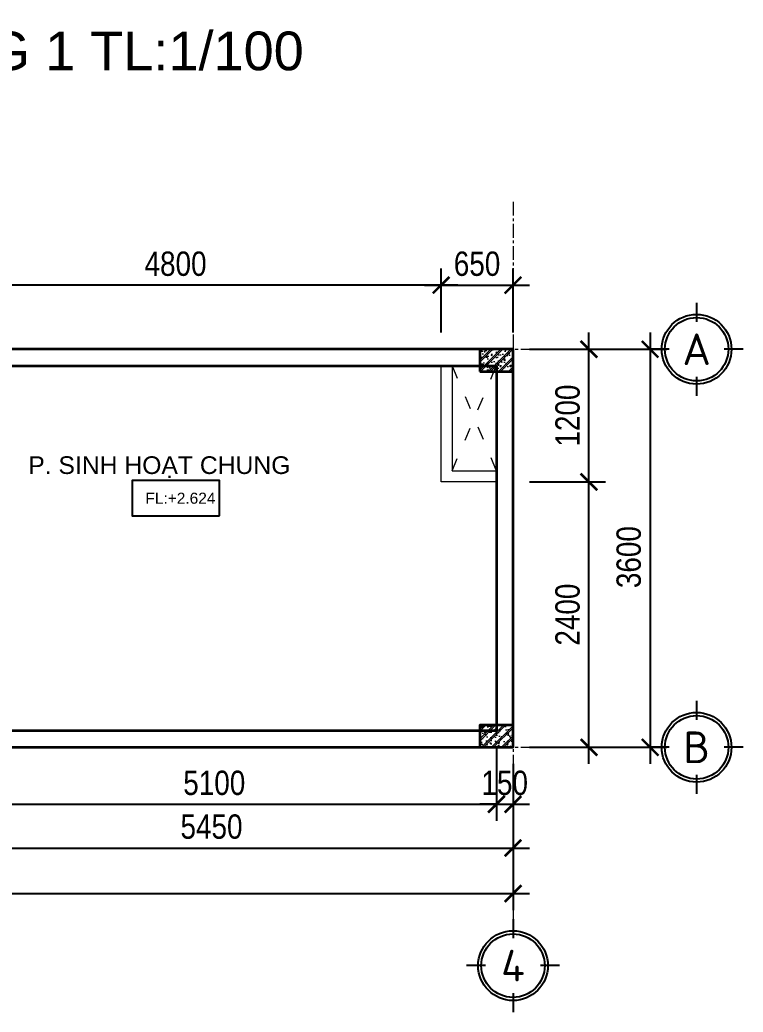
# Model space of a CAD drawing. Header units: inches. Extents: x 236662 to 497023, y -248575 to 81795.
# Drawn here: x 338005 to 344542, y -23908 to -14934 of the extents above; entities that cross this region are included whole.
import ezdxf
from ezdxf.enums import TextEntityAlignment as Align

# ---------------------------------------------------------------- set-up
doc = ezdxf.new("R2010")
doc.units = ezdxf.units.IN
doc.header["$LTSCALE"] = 10
doc.header["$MEASUREMENT"] = 0
doc.linetypes.add('ACAD_ISO03W100', pattern=[30, 12, -18])
doc.linetypes.add('CENTER', pattern=[2, 1.25, -0.25, 0.25, -0.25])
for name, color, linetype in [('01. HP_TEXT', 9, 'Continuous'), ('07. HP_KY HIEU @ 1', 43, 'Continuous'), ('08. HP_DIM', 118, 'Continuous'), ('TEXT', 2, 'Continuous')]:
    doc.layers.add(name, color=color, linetype=linetype)
for name, color, linetype, lineweight in [('02. HP_BE TONG', 1, 'Continuous', 35), ('03. HP_TUONG', 2, 'Continuous', 35), ('05. HP_TRUC', 251, 'CENTER', 5), ('06. HP_THAY 2', 147, 'Continuous', 13), ('09_HP_HATCH', 8, 'Continuous', 5), ('14. HP_OPENING', 250, 'ACAD_ISO03W100', 5)]:
    doc.layers.add(name, color=color, linetype=linetype, lineweight=lineweight)
doc.styles.add('BAOANNOTE', font='arial.ttf', dxfattribs={"width": 0.8})
doc.styles.add('ISOCP50', font='isocpeur.ttf')
doc.styles.add('TEXT (none)', font='arial.ttf')
doc.styles.add('text2', font='VHELVCN.TTF')
doc.dimstyles.new('AL-100', dxfattribs={"dimtxt": 220, "dimasz": 150, "dimexe": 150, "dimexo": 150, "dimgap": 80, "dimtad": 1, "dimdec": 0, "dimzin": 9, "dimtxsty": 'text2', "dimblk": 'ARCHTICK', "dimcen": 1, "dimdle": 150, "dimclrd": 256, "dimclre": 256, "dimclrt": 7, "dimadec": 0, "dimazin": 0, "dimtfac": 1, "dimtdec": 0, "dimtix": 1, "dimtmove": 2, "dimatfit": 3, "dimldrblk": 'ARCHTICK', "dimfxl": 1, "dimtolj": 1, "dimtzin": 0, "dimlwd": -1, "dimlwe": -1, "dimarcsym": 0})

# ---------------------------------------------------------------- blocks, each defined once
blk = doc.blocks.new('_ArchTick')
at = {"color": 0, "linetype": 'ByBlock', "const_width": 0.15}
blk.add_lwpolyline([(-0.5, -0.5), (0.5, 0.5)], dxfattribs=at)
blk = doc.blocks.new('*D916')
at = {"layer": '08. HP_DIM', "transparency": 16777216}
for p, q in [((327461.9, -21662.7), (327461.9, -22985.6)), ((342461.9, -21662.7), (342461.9, -22985.6)), ((327311.9, -22835.6), (342611.9, -22835.6))]:
    blk.add_line(p, q, dxfattribs=at)
at = {"layer": 'Defpoints', "color": 0, "transparency": 16777216}
for p in [(327461.9, -21512.7), (342461.9, -21512.7), (342461.9, -22835.6)]:
    blk.add_point(p, dxfattribs=at)
at = {"layer": '08. HP_DIM', "transparency": 16777216, "xscale": 150, "yscale": 150, "zscale": 150, "rotation": 180}
blk.add_blockref('_ArchTick', (327461.9, -22835.6), dxfattribs=at)
at = {"layer": '08. HP_DIM', "transparency": 16777216, "xscale": 150, "yscale": 150, "zscale": 150}
blk.add_blockref('_ArchTick', (342461.9, -22835.6), dxfattribs=at)
at = {"layer": '08. HP_DIM', "color": 7, "transparency": 16777216, "insert": (334961.9, -22643.3), "char_height": 220, "attachment_point": 5, "style": 'text2'}
blk.add_mtext('\\A1;15000', dxfattribs=at)
blk = doc.blocks.new('grid test1')
at = {"ltscale": 20}
for p, q in [((0, 440), (0, 260)), ((-260, 0), (-440, 0)), ((440, 0), (260, 0)), ((0, -260), (0, -440))]:
    blk.add_line(p, q, dxfattribs=at)
at = {"color": 251, "ltscale": 20, "true_color": 0x636466}
for radius in [330, 300]:
    blk.add_circle((0, 0), radius, dxfattribs=at)
at = {"layer": '01. HP_TEXT', "color": 2, "ltscale": 20, "true_color": 0xf1eb1f, "style": 'ISOCP50'}
blk.add_attdef('GRID', text='', height=300, dxfattribs=at).set_placement((-36.9, 0.3), align=Align.MIDDLE_CENTER)
blk = doc.blocks.new('zcsadsdasd3')
at = {"layer": '05. HP_TRUC', "ltscale": 10}
for p, q in [((0, 4933.4), (0, -1554.2)), ((-15929.6, 3600), (1239.1, 3600)), ((-15929.6, 0), (1239.1, 0))]:
    blk.add_line(p, q, dxfattribs=at)
at = {"layer": '07. HP_KY HIEU @ 1', "ltscale": 20}
ref = blk.add_blockref('grid test1', (1659.5, 3600), dxfattribs=dict(at, xscale=0.9555000001564621, yscale=0.9555000001564621, zscale=0.9555000001564621))
ref.add_attrib('GRID', 'A', dxfattribs={"layer": 'TEXT', "ltscale": 20, "height": 286.6, "style": 'ISOCP50'}).set_placement((1659.5, 3600), align=Align.MIDDLE_CENTER)
ref = blk.add_blockref('grid test1', (1659.5, 0), dxfattribs=dict(at, xscale=0.9555000001564621, yscale=0.9555000001564621, zscale=0.9555000001564621))
ref.add_attrib('GRID', 'B', dxfattribs={"layer": 'TEXT', "ltscale": 20, "height": 286.6, "style": 'ISOCP50'}).set_placement((1659.5, 0), align=Align.MIDDLE_CENTER)
ref = blk.add_blockref('grid test1', (0, -1974.6), dxfattribs=dict(at, xscale=0.9555000001564621, yscale=0.9555000001564621, zscale=0.9555000001564621))
ref.add_attrib('GRID', '4', dxfattribs={"layer": 'TEXT', "ltscale": 20, "height": 286.6, "style": 'ISOCP50'}).set_placement((0, -1974.6), align=Align.MIDDLE_CENTER)
blk = doc.blocks.new('*D941')
at = {"layer": '08. HP_DIM', "transparency": 16777216}
for p, q in [((343148.2, -21662.7), (343148.2, -18962.7)), ((342611.9, -19112.7), (343298.2, -19112.7)), ((342611.9, -21512.7), (343298.2, -21512.7))]:
    blk.add_line(p, q, dxfattribs=at)
at = {"layer": 'Defpoints', "color": 0, "transparency": 16777216}
for p in [(342461.9, -19112.7), (343148.2, -19112.7), (342461.9, -21512.7)]:
    blk.add_point(p, dxfattribs=at)
at = {"layer": '08. HP_DIM', "transparency": 16777216, "xscale": 150, "yscale": 150, "zscale": 150}
for p, rotation in [((343148.2, -19112.7), 90), ((343148.2, -21512.7), 270)]:
    blk.add_blockref('_ArchTick', p, dxfattribs=dict(at, rotation=rotation))
at = {"layer": '08. HP_DIM', "color": 7, "transparency": 16777216, "insert": (342955.8, -20312.7), "char_height": 220, "attachment_point": 5, "rotation": 90, "style": 'text2'}
blk.add_mtext('\\A1;2400', dxfattribs=at)
blk = doc.blocks.new('*D942')
at = {"layer": '08. HP_DIM', "transparency": 16777216}
for p, q in [((343148.2, -19262.7), (343148.2, -17762.7)), ((342611.9, -17912.7), (343298.2, -17912.7)), ((342611.9, -19112.7), (343298.2, -19112.7))]:
    blk.add_line(p, q, dxfattribs=at)
at = {"layer": 'Defpoints', "color": 0, "transparency": 16777216}
for p in [(342461.9, -17912.7), (343148.2, -17912.7), (342461.9, -19112.7)]:
    blk.add_point(p, dxfattribs=at)
at = {"layer": '08. HP_DIM', "transparency": 16777216, "xscale": 150, "yscale": 150, "zscale": 150}
for p, rotation in [((343148.2, -17912.7), 90), ((343148.2, -19112.7), 270)]:
    blk.add_blockref('_ArchTick', p, dxfattribs=dict(at, rotation=rotation))
at = {"layer": '08. HP_DIM', "color": 7, "transparency": 16777216, "insert": (342955.8, -18512.7), "char_height": 220, "attachment_point": 5, "rotation": 90, "style": 'text2'}
blk.add_mtext('\\A1;1200', dxfattribs=at)
blk = doc.blocks.new('*D944')
at = {"layer": '08. HP_DIM', "transparency": 16777216}
for p, q in [((341811.9, -17762.7), (341811.9, -17183.1)), ((342461.9, -17762.7), (342461.9, -17183.1)), ((341661.9, -17333.1), (342611.9, -17333.1))]:
    blk.add_line(p, q, dxfattribs=at)
at = {"layer": 'Defpoints', "color": 0, "transparency": 16777216}
for p in [(342461.9, -17333.1), (341811.9, -17912.7), (342461.9, -17912.7)]:
    blk.add_point(p, dxfattribs=at)
at = {"layer": '08. HP_DIM', "transparency": 16777216, "xscale": 150, "yscale": 150, "zscale": 150, "rotation": 180}
blk.add_blockref('_ArchTick', (341811.9, -17333.1), dxfattribs=at)
at = {"layer": '08. HP_DIM', "transparency": 16777216, "xscale": 150, "yscale": 150, "zscale": 150}
blk.add_blockref('_ArchTick', (342461.9, -17333.1), dxfattribs=at)
at = {"layer": '08. HP_DIM', "color": 7, "transparency": 16777216, "insert": (342136.9, -17140.7), "char_height": 220, "attachment_point": 5, "style": 'text2'}
blk.add_mtext('\\A1;650', dxfattribs=at)
blk = doc.blocks.new('*D1336')
at = {"layer": '08. HP_DIM', "transparency": 16777216}
for p, q in [((-15000, -3750), (-15000, -5072.9)), ((0, -3750), (0, -5072.9)), ((-15150, -4922.9), (150, -4922.9))]:
    blk.add_line(p, q, dxfattribs=at)
at = {"layer": 'Defpoints', "color": 0, "transparency": 16777216}
for p in [(-15000, -3600), (0, -3600), (0, -4922.9)]:
    blk.add_point(p, dxfattribs=at)
at = {"layer": '08. HP_DIM', "transparency": 16777216, "xscale": 150, "yscale": 150, "zscale": 150, "rotation": 180}
blk.add_blockref('_ArchTick', (-15000, -4922.9), dxfattribs=at)
at = {"layer": '08. HP_DIM', "transparency": 16777216, "xscale": 150, "yscale": 150, "zscale": 150}
blk.add_blockref('_ArchTick', (0, -4922.9), dxfattribs=at)
at = {"layer": '08. HP_DIM', "color": 7, "transparency": 16777216, "insert": (-7500, -4730.6), "char_height": 220, "attachment_point": 5, "style": 'text2'}
blk.add_mtext('\\A1;15000', dxfattribs=at)
blk = doc.blocks.new('COT')
at = {"layer": '09_HP_HATCH'}
h = blk.add_hatch(dxfattribs=at)
h.set_pattern_fill('CHAU-01', color=256, scale=15, pattern_type=2)
h.set_pattern_definition([(50, (-55276.965, -37444.2), (107.58903, -9.41282), [11.25, -123.75]), (355, (-55276.97, -37444.2), (-20.8127, 112.82882), [9, -99]), (100.4514, (-55268, -37444.99), (86.7764, 103.41593), [9.56103, -105.17132]), (46.1842, (-55276.97, -37414.2), (160.08616, -24.82785), [16.875, -185.625]), (96.6356, (-55263.62, -37416.27), (140.1994, 146.11768), [14.34154, -157.75695]), (351.1842, (-55276.97, -37414.2), (140.1993, 146.1178), [13.5, -148.5]), (21, (-55261.965, -37421.7), (89.53606, -60.39283), [11.25, -123.75]), (326, (-55261.97, -37421.7), (36.4973, 108.7725), [9, -99]), (71.4514, (-55254.5, -37426.73), (126.0334, 48.37957), [9.56103, -105.17132]), (37.5, (-55276.965, -37444.2), (1.823978, 49.934078), [0, -97.8, 0, -100.5, 0, -99.375]), (7.5, (-55276.965, -37444.2), (39.46043, 59.161757), [0, -57.3, 0, -95.55, 0, -37.875]), (327.5, (-55310.415, -37444.2), (80.073365, -3.38323), [0, -37.5, 0, -117, 0, -155.25]), (317.5, (-55325.415, -37444.2), (87.477925, 15.01575), [0, -48.75, 0, -77.7, 0, -110.25]), (45, (-55276.965, -37444.2), (-45.07806, 45.07806), []), (45, (-55276.965, -37425.827), (-45.07806, 45.07806), [])])
h.paths.add_polyline_path([(0, -200), (300, -200), (300, 0), (0, 0)])
at = {"layer": '02. HP_BE TONG'}
blk.add_lwpolyline([(0, -200), (300, -200), (300, 0), (0, 0)], close=True, dxfattribs=at)
blk = doc.blocks.new('ádasdwdczxzc')
at = {"layer": '03. HP_TUONG'}
for p in [(-300, 3600), (-300, 200)]:
    blk.add_blockref('COT', p, dxfattribs=at)
blk = doc.blocks.new('*D1339')
at = {"layer": '08. HP_DIM', "transparency": 16777216}
for p, q in [((-5450, -3750), (-5450, -4660.7)), ((0, -3750), (0, -4660.7)), ((-5600, -4510.7), (150, -4510.7))]:
    blk.add_line(p, q, dxfattribs=at)
at = {"layer": 'Defpoints', "color": 0, "transparency": 16777216}
for p in [(-5450, -3600), (0, -3600), (0, -4510.7)]:
    blk.add_point(p, dxfattribs=at)
at = {"layer": '08. HP_DIM', "transparency": 16777216, "xscale": 150, "yscale": 150, "zscale": 150, "rotation": 180}
blk.add_blockref('_ArchTick', (-5450, -4510.7), dxfattribs=at)
at = {"layer": '08. HP_DIM', "transparency": 16777216, "xscale": 150, "yscale": 150, "zscale": 150}
blk.add_blockref('_ArchTick', (0, -4510.7), dxfattribs=at)
at = {"layer": '08. HP_DIM', "color": 7, "transparency": 16777216, "insert": (-2725, -4318.3), "char_height": 220, "attachment_point": 5, "style": 'text2'}
blk.add_mtext('\\A1;5450', dxfattribs=at)
blk = doc.blocks.new('*D1340')
at = {"layer": '08. HP_DIM', "transparency": 16777216}
for p, q in [((1239.1, 150), (1239.1, -3750)), ((365, 0), (1389.1, 0)), ((365, -3600), (1389.1, -3600))]:
    blk.add_line(p, q, dxfattribs=at)
at = {"layer": 'Defpoints', "color": 0, "transparency": 16777216}
for p in [(215, 0), (215, -3600), (1239.1, -3600)]:
    blk.add_point(p, dxfattribs=at)
at = {"layer": '08. HP_DIM', "transparency": 16777216, "xscale": 150, "yscale": 150, "zscale": 150}
for p, rotation in [((1239.1, 0), 90), ((1239.1, -3600), 270)]:
    blk.add_blockref('_ArchTick', p, dxfattribs=dict(at, rotation=rotation))
at = {"layer": '08. HP_DIM', "color": 7, "transparency": 16777216, "insert": (1046.7, -1880), "char_height": 220, "attachment_point": 5, "rotation": 90, "style": 'text2'}
blk.add_mtext('\\A1;3600', dxfattribs=at)
blk = doc.blocks.new('Level mark - Plan 2')
blk.add_lwpolyline([(12.525, 0.4), (12.525, 3.6), (4.642, 3.6), (4.642, 0.4)], close=True)
at = {"style": 'BAOANNOTE', "flags": 8}
blk.add_attdef('FL%%P0.000', text='', height=2, dxfattribs=at).set_placement((9, 2), align=Align.MIDDLE_CENTER)
blk = doc.blocks.new('*D999')
at = {"layer": '08. HP_DIM', "transparency": 16777216}
for p, q in [((337011.9, -17762.7), (337011.9, -17183.1)), ((341811.9, -17762.7), (341811.9, -17183.1)), ((341961.9, -17333.1), (336861.9, -17333.1))]:
    blk.add_line(p, q, dxfattribs=at)
at = {"layer": 'Defpoints', "color": 0, "transparency": 16777216}
for p in [(337011.9, -17333.1), (337011.9, -17912.7, -312.3), (341811.9, -17912.7, -312.3)]:
    blk.add_point(p, dxfattribs=at)
at = {"layer": '08. HP_DIM', "transparency": 16777216, "xscale": 150, "yscale": 150, "zscale": 150, "rotation": 180}
blk.add_blockref('_ArchTick', (337011.9, -17333.1), dxfattribs=at)
at = {"layer": '08. HP_DIM', "transparency": 16777216, "xscale": 150, "yscale": 150, "zscale": 150}
blk.add_blockref('_ArchTick', (341811.9, -17333.1), dxfattribs=at)
at = {"layer": '08. HP_DIM', "color": 7, "transparency": 16777216, "insert": (339411.9, -17140.7), "char_height": 220, "attachment_point": 5, "style": 'text2'}
blk.add_mtext('\\A1;4800', dxfattribs=at)
blk = doc.blocks.new('*D1052')
at = {"layer": '08. HP_DIM', "transparency": 16777216}
for p, q in [((342311.9, -21512.7), (342311.9, -22177.9)), ((337211.9, -21662.7), (337211.9, -22177.9)), ((337061.9, -22027.9), (342461.9, -22027.9))]:
    blk.add_line(p, q, dxfattribs=at)
at = {"layer": 'Defpoints', "color": 0, "transparency": 16777216}
for p in [(342311.9, -21362.7, -312.3), (337211.9, -21512.7, -312.3), (342311.9, -22027.9)]:
    blk.add_point(p, dxfattribs=at)
at = {"layer": '08. HP_DIM', "transparency": 16777216, "xscale": 150, "yscale": 150, "zscale": 150, "rotation": 180}
blk.add_blockref('_ArchTick', (337211.9, -22027.9), dxfattribs=at)
at = {"layer": '08. HP_DIM', "transparency": 16777216, "xscale": 150, "yscale": 150, "zscale": 150}
blk.add_blockref('_ArchTick', (342311.9, -22027.9), dxfattribs=at)
at = {"layer": '08. HP_DIM', "color": 7, "transparency": 16777216, "insert": (339761.9, -21835.5), "char_height": 220, "attachment_point": 5, "style": 'text2'}
blk.add_mtext('\\A1;5100', dxfattribs=at)
blk = doc.blocks.new('*D1053')
at = {"layer": '08. HP_DIM', "transparency": 16777216}
for p, q in [((342311.9, -21512.7), (342311.9, -22177.9)), ((342461.9, -21662.7), (342461.9, -22177.9)), ((342311.9, -22027.9), (342161.9, -22027.9)), ((342311.9, -22027.9), (342461.9, -22027.9)), ((342461.9, -22027.9), (342611.9, -22027.9))]:
    blk.add_line(p, q, dxfattribs=at)
at = {"layer": 'Defpoints', "color": 0, "transparency": 16777216}
for p in [(342311.9, -21362.7, -312.3), (342461.9, -21512.7, -312.3), (342461.9, -22027.9)]:
    blk.add_point(p, dxfattribs=at)
at = {"layer": '08. HP_DIM', "transparency": 16777216, "xscale": 150, "yscale": 150, "zscale": 150}
blk.add_blockref('_ArchTick', (342311.9, -22027.9), dxfattribs=at)
at = {"layer": '08. HP_DIM', "transparency": 16777216, "xscale": 150, "yscale": 150, "zscale": 150, "rotation": 180}
blk.add_blockref('_ArchTick', (342461.9, -22027.9), dxfattribs=at)
at = {"layer": '08. HP_DIM', "color": 7, "transparency": 16777216, "insert": (342386.9, -21835.5), "char_height": 220, "attachment_point": 5, "style": 'text2'}
blk.add_mtext('\\A1;150', dxfattribs=at)
blk = doc.blocks.new('mb tang 2')
at = {"layer": '03. HP_TUONG'}
for points in [[(-11000, -3450), (-14900, -3450), (-14900, -2935), (-15000, -2935), (-15000, -3600), (0, -3600), (0, 0), (-15000, 0), (-15000, -509.2), (-14900, -509.2), (-14900, -150), (-5550, -150)], [(-5450, -150), (-150, -150), (-150, -3450), (-9450, -3450)]]:
    blk.add_lwpolyline(points, dxfattribs=at)
at = {"layer": '06. HP_THAY 2'}
blk.add_lwpolyline([(-650, -150), (-550, -150), (-550, -1100), (-150, -1100), (-150, -1200), (-650, -1200)], close=True, dxfattribs=at)
at = {"layer": '14. HP_OPENING'}
for p, q in [((-550, -150), (-150, -1100)), ((-550, -1100), (-150, -150))]:
    blk.add_line(p, q, dxfattribs=at)
ref = blk.add_blockref('Level mark - Plan 2', (-3905.9, -1547.2), dxfattribs=dict(xscale=100, yscale=100, zscale=100))
ref.add_attrib('FL%%P0.000', 'FL:+2.624', dxfattribs={"height": 100, "style": 'BAOANNOTE'}).set_placement((-3005.9, -1347.2), align=Align.MIDDLE_CENTER)
at = {"layer": '08. HP_DIM'}
blk.add_blockref('ádasdwdczxzc', (0, -3600), dxfattribs=at)
at = {"layer": '01. HP_TEXT', "style": 'TEXT (none)'}
blk.add_text('P. SINH HOẠT CHUNG ', height=159.876, dxfattribs=at).set_placement((-4381.3, -1128.1))
at = {"layer": '08. HP_DIM'}
dim = blk.add_linear_dim(base=(1239.1, -3600), p1=(215, 0), p2=(215, -3600), angle=90, dimstyle='AL-100', dxfattribs=at)
dim.commit()
dim.dimension.update_dxf_attribs({"geometry": '*D1340', "text_midpoint": (1046.7, -1880), "dimtype": 128})
for base, p1, picture, middle in [((0, -4922.9), (-15000, -3600), '*D1336', (-7500, -4730.6)), ((0, -4510.7), (-5450, -3600), '*D1339', (-2725, -4318.3))]:
    dim = blk.add_linear_dim(base=base, p1=p1, p2=(0, -3600), dimstyle='AL-100', dxfattribs=at)
    dim.commit()
    dim.dimension.update_dxf_attribs({"geometry": picture, "text_midpoint": middle})

msp = doc.modelspace()

# ---------------------------------------------------------------- block references
msp.add_blockref('mb tang 2', (342461.9, -17912.7, 6.3))
at = {"layer": '08. HP_DIM'}
msp.add_blockref('zcsadsdasd3', (342461.9, -21512.7, 6.3), dxfattribs=at)

# ---------------------------------------------------------------- texts
at = {"layer": '01. HP_TEXT', "style": 'TEXT (none)'}
msp.add_text('MẶT BẰNG KÍCH THƯỚC  TẦNG 1 TL:1/100', height=350, dxfattribs=at).set_placement((330633.3, -15389.7, 6.3))

# ---------------------------------------------------------------- dimensions: what is measured, and where the dimension line sits
at = {"layer": '08. HP_DIM'}
for base, p1, p2, picture, middle in [((337011.9, -17333.1, 318.6), (341811.9, -17912.7, 6.3), (337011.9, -17912.7, 6.3), '*D999', (339411.9, -17140.7, 318.6)), ((342461.9, -17333.1, 6.3), (341811.9, -17912.7, 6.3), (342461.9, -17912.7, 6.3), '*D944', (342136.9, -17140.7, 6.3)), ((342311.9, -22027.9, 318.6), (337211.9, -21512.7, 6.3), (342311.9, -21362.7, 6.3), '*D1052', (339761.9, -21835.5, 318.6)), ((342461.9, -22027.9, 318.6), (342311.9, -21362.7, 6.3), (342461.9, -21512.7, 6.3), '*D1053', (342386.9, -21835.5, 318.6)), ((342461.9, -22835.6, 6.3), (327461.9, -21512.7, 6.3), (342461.9, -21512.7, 6.3), '*D916', (334961.9, -22643.3, 6.3))]:
    dim = msp.add_linear_dim(base=base, p1=p1, p2=p2, dimstyle='AL-100', dxfattribs=at)
    dim.commit()
    dim.dimension.update_dxf_attribs({"geometry": picture, "text_midpoint": middle})
for base, p1, p2, picture, middle in [((343148.2, -17912.7, 6.3), (342461.9, -19112.7, 6.3), (342461.9, -17912.7, 6.3), '*D942', (342955.8, -18512.7, 6.3)), ((343148.2, -19112.7, 6.3), (342461.9, -21512.7, 6.3), (342461.9, -19112.7, 6.3), '*D941', (342955.8, -20312.7, 6.3))]:
    dim = msp.add_linear_dim(base=base, p1=p1, p2=p2, angle=90, dimstyle='AL-100', dxfattribs=at)
    dim.commit()
    dim.dimension.update_dxf_attribs({"geometry": picture, "text_midpoint": middle})

doc.saveas('drawing.dxf')
